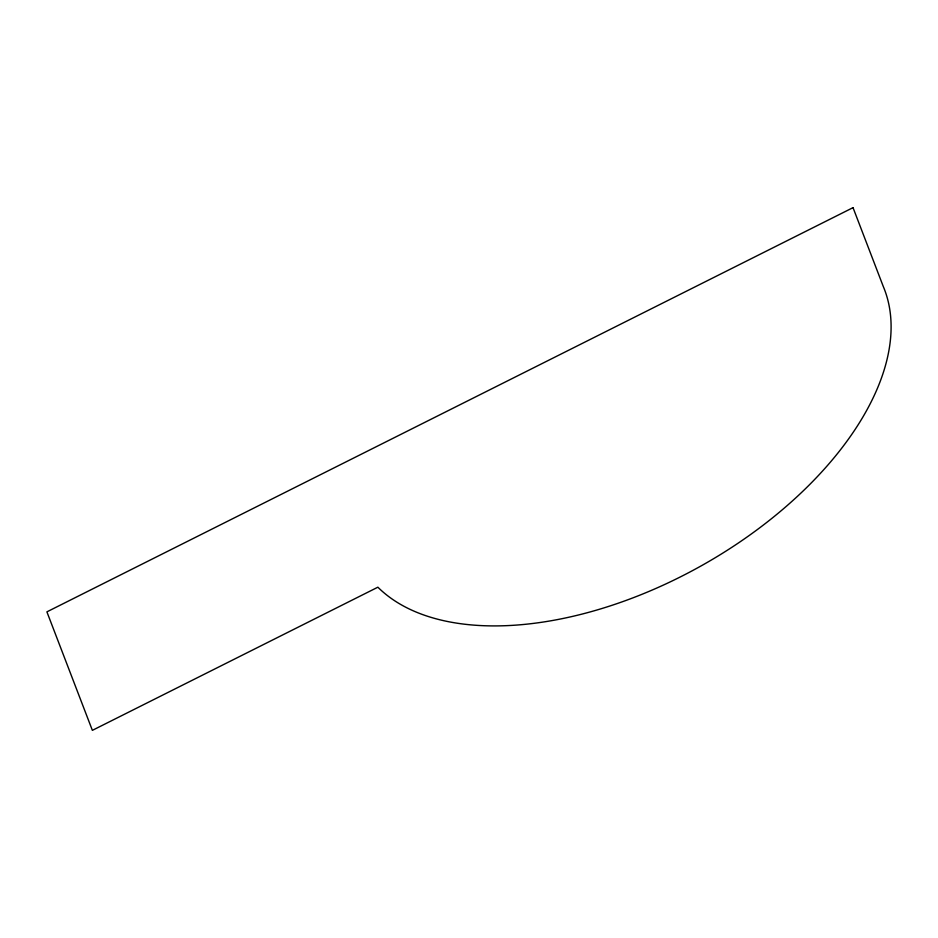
<?xml version="1.0" encoding="UTF-8"?>
<svg xmlns="http://www.w3.org/2000/svg" width="938" height="938" viewBox="0 0 938 938"><rect width="100%" height="100%" fill="white"/><g stroke="black" fill="none" stroke-linecap="round" stroke-linejoin="round"><path stroke-width="1.41" d="M853.029 207.65L46.9 611.857L92.37 730.35L377.873 587.2A296.068 165.135 -29.2 0 0 713.267 558.896A296.068 165.135 -29.2 0 0 883.338 286.641L853.029 207.65"/></g></svg>
